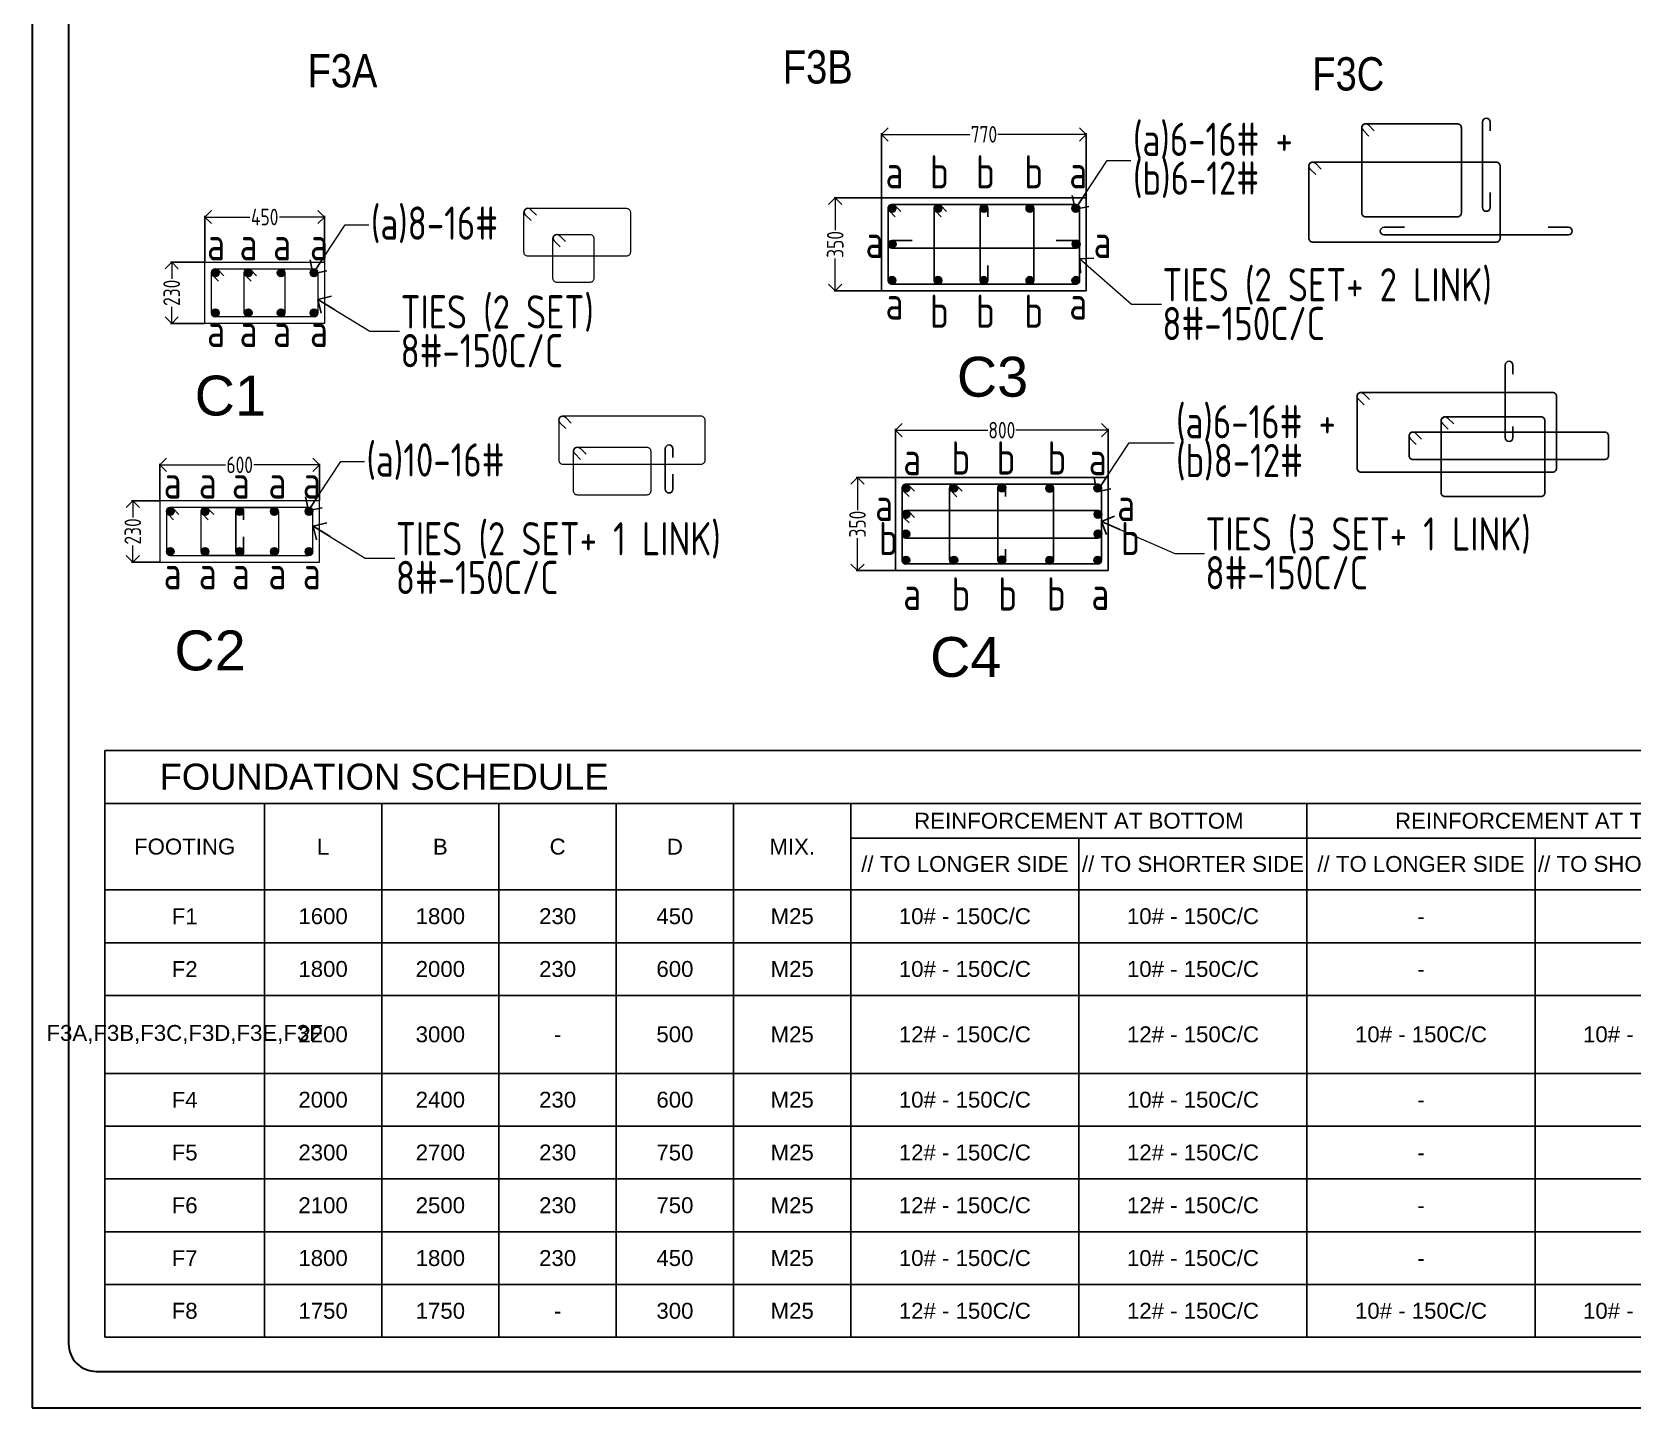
# Model space of a CAD drawing. Header units: inches. Extents: x -605 to 2991212, y -2872845 to 0.
# Drawn here: x 2394707 to 2418787, y -2658104 to -2637408 of the extents above; entities that cross this region are included whole.
import ezdxf

# ---------------------------------------------------------------- set-up
doc = ezdxf.new("R2010")
doc.units = ezdxf.units.IN
doc.header["$LTSCALE"] = 600
doc.header["$MEASUREMENT"] = 0
for name, color, linetype, lineweight in [('PV_TEXT_ROMANS', 7, 'Continuous', 0), ('rDIMension', 1, 'Continuous', 18), ('rRCC 2', 40, 'Continuous', 15), ('rREINF 1', 1, 'Continuous', 25), ('rREINF 2', 4, 'Continuous', 25), ('rSHEET', 2, 'Continuous', 30)]:
    doc.layers.add(name, color=color, linetype=linetype, lineweight=lineweight)
doc.layers.add('see level', color=2, linetype='Continuous')
doc.styles.add('DIM', font='geniso.shx', dxfattribs={"width": 0.85})
doc.styles.add('J.P', font='ARIALN.TTF')
doc.styles.get("Standard").update_dxf_attribs({"font": 'arial.ttf'})
doc.dimstyles.new('ST-150', dxfattribs={"dimscale": 75, "dimtxt": 3, "dimasz": 2, "dimexe": 0.18, "dimexo": 0.0625, "dimgap": 0.2, "dimtad": 0, "dimdec": 0, "dimlfac": 2, "dimzin": 0, "dimdsep": 46, "dimtxsty": 'DIM', "dimblk": 'OPEN90', "dimcen": 0.09, "dimclrd": 256, "dimclrt": 7, "dimadec": 0, "dimazin": 0, "dimtfac": 1, "dimtdec": 0, "dimtofl": 0, "dimtmove": 0, "dimatfit": 3, "dimldrblk": 'OPEN90', "dimfxl": 1, "dimtolj": 1, "dimtzin": 0, "dimlwd": -1, "dimarcsym": 0})
doc.dimstyles.new('ST-25', dxfattribs={"dimscale": 100, "dimtxt": 2.5, "dimasz": 2, "dimexe": 0.18, "dimexo": 0.0625, "dimgap": 0.2, "dimtad": 0, "dimdec": 0, "dimlfac": 0.25, "dimzin": 0, "dimdsep": 46, "dimtxsty": 'DIM', "dimblk": 'OPEN90', "dimcen": 0.09, "dimclrd": 256, "dimclrt": 7, "dimadec": 0, "dimazin": 0, "dimtfac": 1, "dimtdec": 0, "dimtofl": 0, "dimtmove": 0, "dimatfit": 3, "dimldrblk": 'OPEN90', "dimfxl": 1, "dimtolj": 1, "dimtzin": 0, "dimlwd": -1, "dimarcsym": 0})

# ---------------------------------------------------------------- blocks, each defined once
blk = doc.blocks.new('*T1600')
at = {"layer": 'see level', "color": 0, "linetype": 'ByBlock', "lineweight": -2}
for p, q in [((0, 0), (24942, 0)), ((0, 0), (0, -2099)), ((24942, 0), (24942, -8828)), ((0, -798), (24942, -798)), ((2401, -798), (2401, -2099)), ((4165, -798), (4165, -2099)), ((5929, -798), (5929, -2099)), ((7693, -798), (7693, -2099)), ((9457, -798), (9457, -2099)), ((11221, -798), (11221, -8828)), ((18082, -798), (18082, -8828)), ((11221, -1323), (24942, -1323)), ((14651, -1323), (14651, -8828)), ((21512, -1323), (21512, -8828)), ((0, -2099), (24942, -2099)), ((0, -2099), (0, -8828)), ((2401, -2099), (2401, -8828)), ((4165, -2099), (4165, -8828)), ((5929, -2099), (5929, -8828)), ((7693, -2099), (7693, -8828)), ((9457, -2099), (9457, -8828)), ((0, -2893), (24942, -2893)), ((0, -3686), (24942, -3686)), ((0, -4859), (24942, -4859)), ((0, -5653), (24942, -5653)), ((0, -6447), (24942, -6447)), ((0, -7241), (24942, -7241)), ((0, -8034), (24942, -8034)), ((0, -8828), (24942, -8828))]:
    blk.add_line(p, q, dxfattribs=at)
at = {"layer": 'see level', "color": 0, "linetype": 'ByBlock'}
for s, insert, char_height, width, attachment_point in [('     FOUNDATION SCHEDULE', (63, -399), 392.01, 24815.27, 4), ('REINFORCEMENT AT BOTTOM ', (14651, -1060), 239.08, 6733.73, 5), ('REINFORCEMENT AT TOP ', (21512, -1060), 239.08, 6733.73, 5), ('FOOTING', (1201, -1449), 239.1, 2274.94, 5), ('L', (3283, -1449), 239, 1637.66, 5), ('B', (5047, -1449), 239, 1637.66, 5), ('C', (6811, -1449), 239, 1637.66, 5), ('D', (8575, -1449), 239, 1637.66, 5), ('MIX.', (10339, -1449), 239.1, 1637.66, 5), ('// TO LONGER SIDE', (12936, -1711), 239.08, 3303.68, 5), ('// TO SHORTER SIDE', (16367, -1711), 239.08, 3303.68, 5), ('// TO LONGER SIDE', (19797, -1711), 239.08, 3303.68, 5), ('// TO SHORTER SIDE', (23227, -1711), 239.08, 3303.68, 5), ('F1', (1201, -2496), 239.1, 2274.94, 5), ('1600', (3283, -2496), 239.1, 1637.66, 5), ('1800', (5047, -2496), 239.1, 1637.66, 5), ('230', (6811, -2496), 239.1, 1637.66, 5), ('450', (8575, -2496), 239.1, 1637.66, 5), ('M25', (10339, -2496), 239.1, 1637.66, 5), ('10# - 150C/C', (12936, -2496), 239.08, 3303.68, 5), ('10# - 150C/C', (16367, -2496), 239.08, 3303.68, 5), ('-', (19797, -2496), 239, 3303.68, 5), ('-', (23227, -2496), 239, 3303.68, 5), ('F2', (1201, -3290), 239.1, 2274.94, 5), ('1800', (3283, -3290), 239.1, 1637.66, 5), ('2000', (5047, -3290), 239.1, 1637.66, 5), ('230', (6811, -3290), 239.1, 1637.66, 5), ('600', (8575, -3290), 239.1, 1637.66, 5), ('M25', (10339, -3290), 239.1, 1637.66, 5), ('10# - 150C/C', (12936, -3290), 239.08, 3303.68, 5), ('10# - 150C/C', (16367, -3290), 239.08, 3303.68, 5), ('-', (19797, -3290), 239, 3303.68, 5), ('-', (23227, -3290), 239, 3303.68, 5), ('F3A,F3B,F3C,F3D,F3E,F3F', (1201, -4273), 239.08, 2274.94, 5), ('2200', (3283, -4273), 239.1, 1637.66, 5), ('3000', (5047, -4273), 239.1, 1637.66, 5), ('-', (6811, -4273), 239, 1637.66, 5), ('500', (8575, -4273), 239.1, 1637.66, 5), ('M25', (10339, -4273), 239.1, 1637.66, 5), ('12# - 150C/C', (12936, -4273), 239.08, 3303.68, 5), ('12# - 150C/C', (16367, -4273), 239.08, 3303.68, 5), ('10# - 150C/C', (19797, -4273), 239.08, 3303.68, 5), ('10# - 150C/C', (23227, -4273), 239.08, 3303.68, 5), ('F4', (1201, -5256), 239.1, 2274.94, 5), ('2000', (3283, -5256), 239.1, 1637.66, 5), ('2400', (5047, -5256), 239.1, 1637.66, 5), ('230', (6811, -5256), 239.1, 1637.66, 5), ('600', (8575, -5256), 239.1, 1637.66, 5), ('M25', (10339, -5256), 239.1, 1637.66, 5), ('10# - 150C/C', (12936, -5256), 239.08, 3303.68, 5), ('10# - 150C/C', (16367, -5256), 239.08, 3303.68, 5), ('-', (19797, -5256), 239, 3303.68, 5), ('-', (23227, -5256), 239, 3303.68, 5), ('F5', (1201, -6050), 239.1, 2274.94, 5), ('2300', (3283, -6050), 239.1, 1637.66, 5), ('2700', (5047, -6050), 239.1, 1637.66, 5), ('230', (6811, -6050), 239.1, 1637.66, 5), ('750', (8575, -6050), 239.1, 1637.66, 5), ('M25', (10339, -6050), 239.1, 1637.66, 5), ('12# - 150C/C', (12936, -6050), 239.08, 3303.68, 5), ('12# - 150C/C', (16367, -6050), 239.08, 3303.68, 5), ('-', (19797, -6050), 239, 3303.68, 5), ('-', (23227, -6050), 239, 3303.68, 5), ('F6', (1201, -6844), 239.1, 2274.94, 5), ('2100', (3283, -6844), 239.1, 1637.66, 5), ('2500', (5047, -6844), 239.1, 1637.66, 5), ('230', (6811, -6844), 239.1, 1637.66, 5), ('750', (8575, -6844), 239.1, 1637.66, 5), ('M25', (10339, -6844), 239.1, 1637.66, 5), ('12# - 150C/C', (12936, -6844), 239.08, 3303.68, 5), ('12# - 150C/C', (16367, -6844), 239.08, 3303.68, 5), ('-', (19797, -6844), 239, 3303.68, 5), ('-', (23227, -6844), 239, 3303.68, 5), ('F7', (1201, -7638), 239.1, 2274.94, 5), ('1800', (3283, -7638), 239.1, 1637.66, 5), ('1800', (5047, -7638), 239.1, 1637.66, 5), ('230', (6811, -7638), 239.1, 1637.66, 5), ('450', (8575, -7638), 239.1, 1637.66, 5), ('M25', (10339, -7638), 239.1, 1637.66, 5), ('10# - 150C/C', (12936, -7638), 239.08, 3303.68, 5), ('10# - 150C/C', (16367, -7638), 239.08, 3303.68, 5), ('-', (19797, -7638), 239, 3303.68, 5), ('-', (23227, -7638), 239, 3303.68, 5), ('F8', (1201, -8431), 239.1, 2274.94, 5), ('1750', (3283, -8431), 239.1, 1637.66, 5), ('1750', (5047, -8431), 239.1, 1637.66, 5), ('300', (8575, -8431), 239.1, 1637.66, 5), ('M25', (10339, -8431), 239.1, 1637.66, 5), ('12# - 150C/C', (12936, -8431), 239.08, 3303.68, 5), ('12# - 150C/C', (16367, -8431), 239.08, 3303.68, 5), ('10# - 150C/C', (19797, -8431), 239.08, 3303.68, 5), ('10# - 150C/C', (23227, -8431), 239.08, 3303.68, 5), ('-', (6811, -8431), 239, 1637.66, 5)]:
    blk.add_mtext(s, dxfattribs=dict(at, insert=insert, char_height=char_height, width=width, attachment_point=attachment_point))
blk = doc.blocks.new('_Open90')
at = {"color": 0, "linetype": 'ByBlock', "lineweight": -2}
for p, q in [((0, 0), (-1, 0)), ((-0.5, 0.5), (0, 0)), ((0, 0), (-0.5, -0.5))]:
    blk.add_line(p, q, dxfattribs=at)
blk = doc.blocks.new('*D1494')
at = {"layer": 'Defpoints', "color": 0, "linetype": 'ByBlock'}
for p in [(2397307, -2640871), (2396808, -2641791), (2397307, -2641791)]:
    blk.add_point(p, dxfattribs=at)
at = {"layer": 'rDIMension', "color": 0, "lineweight": -2}
for p, q in [((2397300, -2640871), (2396790, -2640871)), ((2397300, -2641791), (2396790, -2641791))]:
    blk.add_line(p, q, dxfattribs=at)
at = {"layer": 'rDIMension'}
for p, q in [((2396808, -2641071), (2396808, -2641120)), ((2396808, -2641591), (2396808, -2641543))]:
    blk.add_line(p, q, dxfattribs=at)
at = {"layer": 'rDIMension', "linetype": 'ByBlock', "xscale": 200, "yscale": 200, "zscale": 200}
for p, rotation in [((2396808, -2640871), 90), ((2396808, -2641791), 270)]:
    blk.add_blockref('_Open90', p, dxfattribs=dict(at, rotation=rotation))
at = {"layer": 'rDIMension', "color": 7, "linetype": 'ByBlock', "insert": (2396808, -2641331), "char_height": 250, "attachment_point": 5, "rotation": 90, "style": 'DIM'}
blk.add_mtext('\\A1;230', dxfattribs=at)
blk = doc.blocks.new('*D1495')
at = {"layer": 'Defpoints', "color": 0, "linetype": 'ByBlock'}
for p in [(2399107, -2640191), (2397307, -2640871), (2399107, -2640871)]:
    blk.add_point(p, dxfattribs=at)
at = {"layer": 'rDIMension', "color": 0, "lineweight": -2}
for p, q in [((2397307, -2640865), (2397307, -2640173)), ((2399107, -2640865), (2399107, -2640173))]:
    blk.add_line(p, q, dxfattribs=at)
at = {"layer": 'rDIMension'}
for p, q in [((2397507, -2640191), (2397985, -2640191)), ((2398907, -2640191), (2398429, -2640191))]:
    blk.add_line(p, q, dxfattribs=at)
at = {"layer": 'rDIMension', "linetype": 'ByBlock', "xscale": 200, "yscale": 200, "zscale": 200, "rotation": 180}
blk.add_blockref('_Open90', (2397307, -2640191), dxfattribs=at)
at = {"layer": 'rDIMension', "linetype": 'ByBlock', "xscale": 200, "yscale": 200, "zscale": 200}
blk.add_blockref('_Open90', (2399107, -2640191), dxfattribs=at)
at = {"layer": 'rDIMension', "color": 7, "linetype": 'ByBlock', "insert": (2398207, -2640191), "char_height": 250, "attachment_point": 5, "style": 'DIM'}
blk.add_mtext('\\A1;450', dxfattribs=at)
blk = doc.blocks.new('*D1496')
at = {"layer": 'Defpoints', "color": 0, "linetype": 'ByBlock'}
for p in [(2399031, -2643919), (2396631, -2644460), (2399031, -2644460)]:
    blk.add_point(p, dxfattribs=at)
at = {"layer": 'rDIMension', "color": 0, "lineweight": -2}
for p, q in [((2396631, -2644454), (2396631, -2643901)), ((2399031, -2644454), (2399031, -2643901))]:
    blk.add_line(p, q, dxfattribs=at)
at = {"layer": 'rDIMension'}
for p, q in [((2396831, -2643919), (2397620, -2643919)), ((2398831, -2643919), (2398042, -2643919))]:
    blk.add_line(p, q, dxfattribs=at)
at = {"layer": 'rDIMension', "linetype": 'ByBlock', "xscale": 200, "yscale": 200, "zscale": 200, "rotation": 180}
blk.add_blockref('_Open90', (2396631, -2643919), dxfattribs=at)
at = {"layer": 'rDIMension', "linetype": 'ByBlock', "xscale": 200, "yscale": 200, "zscale": 200}
blk.add_blockref('_Open90', (2399031, -2643919), dxfattribs=at)
at = {"layer": 'rDIMension', "color": 7, "linetype": 'ByBlock', "insert": (2397831, -2643919), "char_height": 250, "attachment_point": 5, "style": 'DIM'}
blk.add_mtext('\\A1;600', dxfattribs=at)
blk = doc.blocks.new('*D1497')
at = {"layer": 'Defpoints', "color": 0, "linetype": 'ByBlock'}
for p in [(2396223, -2644460), (2396631, -2644460), (2396631, -2645380)]:
    blk.add_point(p, dxfattribs=at)
at = {"layer": 'rDIMension', "color": 0, "lineweight": -2}
for p, q in [((2396625, -2644460), (2396205, -2644460)), ((2396625, -2645380), (2396205, -2645380))]:
    blk.add_line(p, q, dxfattribs=at)
at = {"layer": 'rDIMension'}
for p, q in [((2396223, -2644660), (2396223, -2644709)), ((2396223, -2645180), (2396223, -2645132))]:
    blk.add_line(p, q, dxfattribs=at)
at = {"layer": 'rDIMension', "linetype": 'ByBlock', "xscale": 200, "yscale": 200, "zscale": 200}
for p, rotation in [((2396223, -2644460), 90), ((2396223, -2645380), 270)]:
    blk.add_blockref('_Open90', p, dxfattribs=dict(at, rotation=rotation))
at = {"layer": 'rDIMension', "color": 7, "linetype": 'ByBlock', "insert": (2396223, -2644920), "char_height": 250, "attachment_point": 5, "rotation": 90, "style": 'DIM'}
blk.add_mtext('\\A1;230', dxfattribs=at)
blk = doc.blocks.new('*D1498')
at = {"layer": 'Defpoints', "color": 0, "linetype": 'ByBlock'}
for p in [(2407485, -2638948), (2407485, -2639903), (2410565, -2639903)]:
    blk.add_point(p, dxfattribs=at)
at = {"layer": 'rDIMension', "color": 0, "lineweight": -2}
for p, q in [((2407485, -2639896), (2407485, -2638930)), ((2410565, -2639896), (2410565, -2638930))]:
    blk.add_line(p, q, dxfattribs=at)
at = {"layer": 'rDIMension'}
for p, q in [((2407685, -2638948), (2408813, -2638948)), ((2410365, -2638948), (2409236, -2638948))]:
    blk.add_line(p, q, dxfattribs=at)
at = {"layer": 'rDIMension', "linetype": 'ByBlock', "xscale": 200, "yscale": 200, "zscale": 200, "rotation": 180}
blk.add_blockref('_Open90', (2407485, -2638948), dxfattribs=at)
at = {"layer": 'rDIMension', "linetype": 'ByBlock', "xscale": 200, "yscale": 200, "zscale": 200}
blk.add_blockref('_Open90', (2410565, -2638948), dxfattribs=at)
at = {"layer": 'rDIMension', "color": 7, "linetype": 'ByBlock', "insert": (2409025, -2638948), "char_height": 250, "attachment_point": 5, "style": 'DIM'}
blk.add_mtext('\\A1;770', dxfattribs=at)
blk = doc.blocks.new('*D1499')
at = {"layer": 'Defpoints', "color": 0, "linetype": 'ByBlock'}
for p in [(2407485, -2639903), (2406788, -2641303), (2407485, -2641303)]:
    blk.add_point(p, dxfattribs=at)
at = {"layer": 'rDIMension', "color": 0, "lineweight": -2}
for p, q in [((2407478, -2639903), (2406770, -2639903)), ((2407478, -2641303), (2406770, -2641303))]:
    blk.add_line(p, q, dxfattribs=at)
at = {"layer": 'rDIMension'}
for p, q in [((2406788, -2640103), (2406788, -2640391)), ((2406788, -2641103), (2406788, -2640814))]:
    blk.add_line(p, q, dxfattribs=at)
at = {"layer": 'rDIMension', "linetype": 'ByBlock', "xscale": 200, "yscale": 200, "zscale": 200}
for p, rotation in [((2406788, -2639903), 90), ((2406788, -2641303), 270)]:
    blk.add_blockref('_Open90', p, dxfattribs=dict(at, rotation=rotation))
at = {"layer": 'rDIMension', "color": 7, "linetype": 'ByBlock', "insert": (2406788, -2640603), "char_height": 250, "attachment_point": 5, "rotation": 90, "style": 'DIM'}
blk.add_mtext('\\A1;350', dxfattribs=at)
blk = doc.blocks.new('*D1500')
at = {"layer": 'Defpoints', "color": 0, "linetype": 'ByBlock'}
for p in [(2410895, -2643397), (2407695, -2644110), (2410895, -2644110)]:
    blk.add_point(p, dxfattribs=at)
at = {"layer": 'rDIMension', "color": 0, "lineweight": -2}
for p, q in [((2407695, -2644104), (2407695, -2643379)), ((2410895, -2644104), (2410895, -2643379))]:
    blk.add_line(p, q, dxfattribs=at)
at = {"layer": 'rDIMension'}
for p, q in [((2407895, -2643397), (2409084, -2643397)), ((2410695, -2643397), (2409506, -2643397))]:
    blk.add_line(p, q, dxfattribs=at)
at = {"layer": 'rDIMension', "linetype": 'ByBlock', "xscale": 200, "yscale": 200, "zscale": 200, "rotation": 180}
blk.add_blockref('_Open90', (2407695, -2643397), dxfattribs=at)
at = {"layer": 'rDIMension', "linetype": 'ByBlock', "xscale": 200, "yscale": 200, "zscale": 200}
blk.add_blockref('_Open90', (2410895, -2643397), dxfattribs=at)
at = {"layer": 'rDIMension', "color": 7, "linetype": 'ByBlock', "insert": (2409295, -2643397), "char_height": 250, "attachment_point": 5, "style": 'DIM'}
blk.add_mtext('\\A1;800', dxfattribs=at)
blk = doc.blocks.new('*D1501')
at = {"layer": 'Defpoints', "color": 0, "linetype": 'ByBlock'}
for p in [(2407695, -2644110), (2407123, -2645510), (2407695, -2645510)]:
    blk.add_point(p, dxfattribs=at)
at = {"layer": 'rDIMension', "color": 0, "lineweight": -2}
for p, q in [((2407689, -2644110), (2407105, -2644110)), ((2407689, -2645510), (2407105, -2645510))]:
    blk.add_line(p, q, dxfattribs=at)
at = {"layer": 'rDIMension'}
for p, q in [((2407123, -2644310), (2407123, -2644599)), ((2407123, -2645310), (2407123, -2645021))]:
    blk.add_line(p, q, dxfattribs=at)
at = {"layer": 'rDIMension', "linetype": 'ByBlock', "xscale": 200, "yscale": 200, "zscale": 200}
for p, rotation in [((2407123, -2644110), 90), ((2407123, -2645510), 270)]:
    blk.add_blockref('_Open90', p, dxfattribs=dict(at, rotation=rotation))
at = {"layer": 'rDIMension', "color": 7, "linetype": 'ByBlock', "insert": (2407123, -2644810), "char_height": 250, "attachment_point": 5, "rotation": 90, "style": 'DIM'}
blk.add_mtext('\\A1;350', dxfattribs=at)

msp = doc.modelspace()

# ---------------------------------------------------------------- hatches: boundary and pattern name
at = {"layer": 'rREINF 2'}
h = msp.add_hatch(color=256, dxfattribs=at)
h.dxf.hatch_style = 1
h.paths.add_polyline_path([(2407700, -2640060.4, 1), (2407584.7, -2640060.4, 1)])
h = msp.add_hatch(color=256, dxfattribs=at)
h.dxf.hatch_style = 1
h.paths.add_polyline_path([(2408391.3, -2640060.4, 1), (2408275.9, -2640060.4, 1)])
h = msp.add_hatch(color=256, dxfattribs=at)
h.dxf.hatch_style = 1
h.paths.add_polyline_path([(2409082.5, -2640060.4, 1), (2408967.2, -2640060.4, 1)])
h = msp.add_hatch(color=256, dxfattribs=at)
h.dxf.hatch_style = 1
h.paths.add_polyline_path([(2409773.6, -2640060.4, 1), (2409658.3, -2640060.4, 1)])
h = msp.add_hatch(color=256, dxfattribs=at)
h.dxf.hatch_style = 1
h.paths.add_polyline_path([(2410464.7, -2640060.4, 1), (2410349.4, -2640060.4, 1)])
h = msp.add_hatch(color=256, dxfattribs=at)
h.dxf.hatch_style = 1
h.paths.add_polyline_path([(2407703.5, -2640600.3, -1), (2407588.2, -2640600.3, -1)])
h = msp.add_hatch(color=256, dxfattribs=at)
h.dxf.hatch_style = 1
h.paths.add_polyline_path([(2410468.2, -2640598, 1), (2410352.9, -2640598, 1)])
h = msp.add_hatch(color=256, dxfattribs=at)
h.dxf.hatch_style = 1
h.paths.add_polyline_path([(2397522, -2641029.1, 1), (2397406.6, -2641029.1, 1)])
h = msp.add_hatch(color=256, dxfattribs=at)
h.dxf.hatch_style = 1
h.paths.add_polyline_path([(2397901.5, -2641029.1, -1), (2398016.9, -2641029.1, -1)])
h = msp.add_hatch(color=256, dxfattribs=at)
h.dxf.hatch_style = 1
h.paths.add_polyline_path([(2398396.4, -2641029.1, -1), (2398511.8, -2641029.1, -1)])
h = msp.add_hatch(color=256, dxfattribs=at)
h.dxf.hatch_style = 1
h.paths.add_polyline_path([(2398891.3, -2641029.1, -1), (2399006.6, -2641029.1, -1)])
h = msp.add_hatch(color=256, dxfattribs=at)
h.dxf.hatch_style = 1
h.paths.add_polyline_path([(2407700, -2641145, -1), (2407584.7, -2641145, -1)])
h = msp.add_hatch(color=256, dxfattribs=at)
h.dxf.hatch_style = 1
h.paths.add_polyline_path([(2408391.3, -2641145, -1), (2408275.9, -2641145, -1)])
h = msp.add_hatch(color=256, dxfattribs=at)
h.dxf.hatch_style = 1
h.paths.add_polyline_path([(2409082.5, -2641145, -1), (2408967.2, -2641145, -1)])
h = msp.add_hatch(color=256, dxfattribs=at)
h.dxf.hatch_style = 1
h.paths.add_polyline_path([(2409773.6, -2641145, -1), (2409658.3, -2641145, -1)])
h = msp.add_hatch(color=256, dxfattribs=at)
h.dxf.hatch_style = 1
h.paths.add_polyline_path([(2410464.7, -2641145, -1), (2410349.4, -2641145, -1)])
h = msp.add_hatch(color=256, dxfattribs=at)
h.dxf.hatch_style = 1
h.paths.add_polyline_path([(2397522, -2641633.8, -1), (2397406.6, -2641633.8, -1)])
h = msp.add_hatch(color=256, dxfattribs=at)
h.dxf.hatch_style = 1
h.paths.add_polyline_path([(2397901.5, -2641633.8, 1), (2398016.9, -2641633.8, 1)])
h = msp.add_hatch(color=256, dxfattribs=at)
h.dxf.hatch_style = 1
h.paths.add_polyline_path([(2398396.4, -2641633.8, 1), (2398511.8, -2641633.8, 1)])
h = msp.add_hatch(color=256, dxfattribs=at)
h.dxf.hatch_style = 1
h.paths.add_polyline_path([(2398891.3, -2641633.8, 1), (2399006.6, -2641633.8, 1)])
h = msp.add_hatch(color=256, dxfattribs=at)
h.dxf.hatch_style = 1
h.paths.add_polyline_path([(2407908.7, -2644268.7, 1), (2407793.4, -2644268.7, 1)])
h = msp.add_hatch(color=256, dxfattribs=at)
h.dxf.hatch_style = 1
h.paths.add_polyline_path([(2408630.3, -2644268.7, 1), (2408514.9, -2644268.7, 1)])
h = msp.add_hatch(color=256, dxfattribs=at)
h.dxf.hatch_style = 1
h.paths.add_polyline_path([(2409354.6, -2644263.8, 1), (2409239.3, -2644263.8, 1)])
h = msp.add_hatch(color=256, dxfattribs=at)
h.dxf.hatch_style = 1
h.paths.add_polyline_path([(2410070.8, -2644271.1, 1), (2409955.5, -2644271.1, 1)])
h = msp.add_hatch(color=256, dxfattribs=at)
h.dxf.hatch_style = 1
h.paths.add_polyline_path([(2410795, -2644268.7, 1), (2410679.6, -2644268.7, 1)])
h = msp.add_hatch(color=256, dxfattribs=at)
h.dxf.hatch_style = 1
h.paths.add_polyline_path([(2396844.7, -2644617.9, 1), (2396729.3, -2644617.9, 1)])
h = msp.add_hatch(color=256, dxfattribs=at)
h.dxf.hatch_style = 1
h.paths.add_polyline_path([(2397367, -2644617.9, 1), (2397251.7, -2644617.9, 1)])
h = msp.add_hatch(color=256, dxfattribs=at)
h.dxf.hatch_style = 1
h.paths.add_polyline_path([(2397888.8, -2644617.9, 1), (2397773.5, -2644617.9, 1)])
h = msp.add_hatch(color=256, dxfattribs=at)
h.dxf.hatch_style = 1
h.paths.add_polyline_path([(2398410.2, -2644617.9, 1), (2398294.8, -2644617.9, 1)])
h = msp.add_hatch(color=256, dxfattribs=at)
h.dxf.hatch_style = 1
h.paths.add_polyline_path([(2398931, -2644617.9, 1), (2398815.6, -2644617.9, 1)])
h = msp.add_hatch(color=256, dxfattribs=at)
h.dxf.hatch_style = 1
h.paths.add_polyline_path([(2407908.7, -2644663.4, 1), (2407793.4, -2644663.4, 1)])
h = msp.add_hatch(color=256, dxfattribs=at)
h.dxf.hatch_style = 1
h.paths.add_polyline_path([(2410681.2, -2644663.4, -1), (2410796.6, -2644663.4, -1)])
h = msp.add_hatch(color=256, dxfattribs=at)
h.dxf.hatch_style = 1
h.paths.add_polyline_path([(2407908.7, -2644958.1, 1), (2407793.4, -2644958.1, 1)])
h = msp.add_hatch(color=256, dxfattribs=at)
h.dxf.hatch_style = 1
h.paths.add_polyline_path([(2410681.2, -2644958.1, -1), (2410796.6, -2644958.1, -1)])
h = msp.add_hatch(color=256, dxfattribs=at)
h.dxf.hatch_style = 1
h.paths.add_polyline_path([(2396844.7, -2645222.6, -1), (2396729.3, -2645222.6, -1)])
h = msp.add_hatch(color=256, dxfattribs=at)
h.dxf.hatch_style = 1
h.paths.add_polyline_path([(2397367, -2645222.6, -1), (2397251.7, -2645222.6, -1)])
h = msp.add_hatch(color=256, dxfattribs=at)
h.dxf.hatch_style = 1
h.paths.add_polyline_path([(2397888.8, -2645222.6, -1), (2397773.5, -2645222.6, -1)])
h = msp.add_hatch(color=256, dxfattribs=at)
h.dxf.hatch_style = 1
h.paths.add_polyline_path([(2398410.2, -2645222.6, -1), (2398294.8, -2645222.6, -1)])
h = msp.add_hatch(color=256, dxfattribs=at)
h.dxf.hatch_style = 1
h.paths.add_polyline_path([(2398931, -2645222.6, -1), (2398815.6, -2645222.6, -1)])
h = msp.add_hatch(color=256, dxfattribs=at)
h.dxf.hatch_style = 1
h.paths.add_polyline_path([(2407908.7, -2645352.8, 1), (2407793.4, -2645352.8, 1)])
h = msp.add_hatch(color=256, dxfattribs=at)
h.dxf.hatch_style = 1
h.paths.add_polyline_path([(2408630.3, -2645352.8, 1), (2408514.9, -2645352.8, 1)])
h = msp.add_hatch(color=256, dxfattribs=at)
h.dxf.hatch_style = 1
h.paths.add_polyline_path([(2409354.6, -2645347.9, 1), (2409239.3, -2645347.9, 1)])
h = msp.add_hatch(color=256, dxfattribs=at)
h.dxf.hatch_style = 1
h.paths.add_polyline_path([(2410070.8, -2645355.2, 1), (2409955.5, -2645355.2, 1)])
h = msp.add_hatch(color=256, dxfattribs=at)
h.dxf.hatch_style = 1
h.paths.add_polyline_path([(2410795, -2645352.8, 1), (2410679.6, -2645352.8, 1)])

# ---------------------------------------------------------------- linework, layer by layer
at = {"color": 6, "linetype": 'ByBlock'}
for points in [[(2410564.7, -2641302.7), (2410564.7, -2639902.7), (2407484.7, -2639902.7), (2407484.7, -2641302.7)], [(2410895, -2645509.9), (2410895, -2644109.9), (2407695, -2644109.9), (2407695, -2645509.9)]]:
    msp.add_lwpolyline(points, close=True, dxfattribs=at)
at = {"layer": 'rRCC 2', "color": 1}
for points in [[(2402107.1, -2640719.9), (2402107.1, -2640119.9, -0.4142136), (2402167.1, -2640059.9), (2403647.1, -2640059.9, -0.4142136), (2403707.1, -2640119.9), (2403707.1, -2640719.9, -0.4142136), (2403647.1, -2640779.9), (2402167.1, -2640779.9, -0.4142136)], [(2402543.1, -2641114.2), (2402543.1, -2640514.2, -0.4142136), (2402603.1, -2640454.2), (2403098, -2640454.2, -0.4142136), (2403158, -2640514.2), (2403158, -2641114.2, -0.4142136), (2403098, -2641174.2), (2402603.1, -2641174.2, -0.4142136)], [(2397406.6, -2641631.4), (2397406.6, -2641031.4, -0.4142136), (2397466.6, -2640971.4), (2398946.6, -2640971.4, -0.4142136), (2399006.6, -2641031.4), (2399006.6, -2641631.4, -0.4142136), (2398946.6, -2641691.4), (2397466.6, -2641691.4, -0.4142136)], [(2397896.9, -2641631.4), (2397896.9, -2641031.4, -0.4142136), (2397956.9, -2640971.4), (2398451.8, -2640971.4, -0.4142136), (2398511.8, -2641031.4), (2398511.8, -2641631.4, -0.4142136), (2398451.8, -2641691.4), (2397956.9, -2641691.4, -0.4142136)], [(2404831, -2643847.6), (2404831, -2643247.6, 0.4142136), (2404771, -2643187.6), (2402691, -2643187.6, 0.4142136), (2402631, -2643247.6), (2402631, -2643847.6, 0.4142136), (2402691, -2643907.6), (2404771, -2643907.6, 0.4142136)], [(2402851.8, -2644312.2), (2402851.8, -2643712.2, -0.4142136), (2402911.8, -2643652.2), (2403952.8, -2643652.2, -0.4142136), (2404012.8, -2643712.2), (2404012.8, -2644312.2, -0.4142136), (2403952.8, -2644372.2), (2402911.8, -2644372.2, -0.4142136)], [(2398931, -2645220.3), (2398931, -2644620.3, 0.4142136), (2398871, -2644560.3), (2396791, -2644560.3, 0.4142136), (2396731, -2644620.3), (2396731, -2645220.3, 0.4142136), (2396791, -2645280.3), (2398871, -2645280.3, 0.4142136)], [(2397251.2, -2645220.5), (2397251.2, -2644620.5, -0.4142136), (2397311.2, -2644560.5), (2398352.2, -2644560.5, -0.4142136), (2398412.2, -2644620.5), (2398412.2, -2645220.5, -0.4142136), (2398352.2, -2645280.5), (2397311.2, -2645280.5, -0.4142136)]]:
    msp.add_lwpolyline(points, format="xyb", close=True, dxfattribs=at)
at = {"layer": 'rRCC 2', "color": 6}
for points in [[(2397306.6, -2641791.4), (2397306.6, -2640871.4), (2399106.6, -2640871.4), (2399106.6, -2641791.4)], [(2399031, -2645380.3), (2399031, -2644460.3), (2396631, -2644460.3), (2396631, -2645380.3)]]:
    msp.add_lwpolyline(points, close=True, dxfattribs=at)
at = {"layer": 'rREINF 1'}
for points in [[(2416205.8, -2640128.5), (2416205.8, -2638848.5, 0.4142136), (2416145.8, -2638788.5), (2414766.8, -2638788.5, 0.4142136), (2414706.8, -2638848.5), (2414706.8, -2640128.5, 0.4142136), (2414766.8, -2640188.5), (2416145.8, -2640188.5, 0.4142136)], [(2416790.9, -2640507.3), (2416790.9, -2639427.3, 0.4142136), (2416730.9, -2639367.3), (2413970.9, -2639367.3, 0.4142136), (2413910.9, -2639427.3), (2413910.9, -2640507.3, 0.4142136), (2413970.9, -2640567.3), (2416730.9, -2640567.3, 0.4142136)], [(2410464.7, -2641142.7), (2410464.7, -2640062.7, 0.4142136), (2410404.7, -2640002.7), (2407644.7, -2640002.7, 0.4142136), (2407584.7, -2640062.7), (2407584.7, -2641142.7, 0.4142136), (2407644.7, -2641202.7), (2410404.7, -2641202.7, 0.4142136)], [(2409773.6, -2641142.7), (2409773.6, -2640062.7, 0.4142136), (2409713.6, -2640002.7), (2408334.6, -2640002.7, 0.4142136), (2408274.6, -2640062.7), (2408274.6, -2641142.7, 0.4142136), (2408334.6, -2641202.7), (2409713.6, -2641202.7, 0.4142136)], [(2417636.9, -2643968.8), (2417636.9, -2642888.8, 0.4142136), (2417576.9, -2642828.8), (2414696.9, -2642828.8, 0.4142136), (2414636.9, -2642888.8), (2414636.9, -2643968.8, 0.4142136), (2414696.9, -2644028.8), (2417576.9, -2644028.8, 0.4142136)], [(2417463.3, -2644336), (2417463.3, -2643256, 0.4142136), (2417403.3, -2643196), (2415960.3, -2643196, 0.4142136), (2415900.3, -2643256), (2415900.3, -2644336, 0.4142136), (2415960.3, -2644396), (2417403.3, -2644396, 0.4142136)], [(2418419.8, -2643778.8), (2418419.8, -2643484.8, 0.4142136), (2418359.8, -2643424.8), (2415479.8, -2643424.8, 0.4142136), (2415419.8, -2643484.8), (2415419.8, -2643778.8, 0.4142136), (2415479.8, -2643838.8), (2418359.8, -2643838.8, 0.4142136)], [(2410795, -2645349.9), (2410795, -2644269.9, 0.4142136), (2410735, -2644209.9), (2407855, -2644209.9, 0.4142136), (2407795, -2644269.9), (2407795, -2645349.9, 0.4142136), (2407855, -2645409.9), (2410735, -2645409.9, 0.4142136)], [(2410072.1, -2645349.9), (2410072.1, -2644269.9, 0.4142136), (2410012.1, -2644209.9), (2408569.2, -2644209.9, 0.4142136), (2408509.2, -2644269.9), (2408509.2, -2645349.9, 0.4142136), (2408569.2, -2645409.9), (2410012.1, -2645409.9, 0.4142136)], [(2410795, -2644959.7), (2410795, -2644665.6, 0.4142136), (2410735, -2644605.6), (2407855, -2644605.6, 0.4142136), (2407795, -2644665.6), (2407795, -2644959.7, 0.4142136), (2407855, -2645019.7), (2410735, -2645019.7, 0.4142136)]]:
    msp.add_lwpolyline(points, format="xyb", close=True, dxfattribs=at)
for points in [[(2414896.3, -2638892.6), (2414808.2, -2638804.5, 1), (2414726.7, -2638886), (2414814.8, -2638974.2)], [(2416639.2, -2638893.2), (2416639.2, -2638763.4, 1), (2416523.8, -2638763.4), (2416523.8, -2640047.6, 1), (2416639.2, -2640047.6), (2416639.2, -2639823.7)], [(2414099, -2639471.2), (2414010.9, -2639383.1, 1), (2413929.4, -2639464.6), (2414017.5, -2639552.8)], [(2402295.3, -2640163.7), (2402207.2, -2640075.6, 1), (2402125.6, -2640157.1), (2402213.8, -2640245.3)], [(2407772.8, -2640106.6), (2407684.7, -2640018.4, 1), (2407603.2, -2640100), (2407691.3, -2640188.1)], [(2408464.2, -2640106.8), (2408376, -2640018.7, 1), (2408294.5, -2640100.2), (2408382.6, -2640188.4)], [(2409082.9, -2640189.1), (2409082.9, -2640059.3, 1), (2408967.6, -2640059.3), (2408967.6, -2641143.5, 1), (2409082.9, -2641143.5), (2409082.9, -2640919.6)], [(2415348.5, -2640344.6), (2415044, -2640344.6, 1), (2415044, -2640460), (2417816.7, -2640460, 1), (2417816.7, -2640344.6), (2417512.1, -2640344.6)], [(2402731.8, -2640558.1), (2402643.7, -2640469.9, 1), (2402562.2, -2640551.5), (2402650.3, -2640639.6)], [(2407946.9, -2640545), (2407642.3, -2640545, 1), (2407642.3, -2640660.4), (2410415.1, -2640660.4, 1), (2410415.1, -2640545), (2410110.5, -2640545)], [(2397594.8, -2641075.3), (2397506.7, -2640987.2, 1), (2397425.1, -2641068.7), (2397513.3, -2641156.8)], [(2398085.6, -2641075.3), (2397997.5, -2640987.2, 1), (2397915.9, -2641068.7), (2398004.1, -2641156.8)], [(2416981.7, -2642552.6), (2416981.7, -2642418.4, 1), (2416866.4, -2642418.4), (2416866.4, -2643509.1, 1), (2416981.7, -2643509.1), (2416981.7, -2643343.9)], [(2414823.5, -2642933.8), (2414735.3, -2642845.7, 1), (2414653.8, -2642927.2), (2414741.9, -2643015.3)], [(2402817.6, -2643291.5), (2402729.5, -2643203.4, 1), (2402647.9, -2643284.9), (2402736, -2643373)], [(2416091, -2643302.2), (2416002.9, -2643214.1, 1), (2415921.4, -2643295.6), (2416009.5, -2643383.7)], [(2415606.4, -2643529.8), (2415518.3, -2643441.7, 1), (2415436.7, -2643523.2), (2415524.8, -2643611.3)], [(2403040.6, -2643756.1), (2402952.4, -2643668, 1), (2402870.9, -2643749.5), (2402959, -2643837.6)], [(2404346.9, -2643806.1), (2404346.9, -2643676.3, 1), (2404231.5, -2643676.3), (2404231.5, -2644284, 1), (2404346.9, -2644284), (2404346.9, -2644060.1)], [(2407981.5, -2644314.9), (2407893.4, -2644226.8, 1), (2407811.9, -2644308.4), (2407900, -2644396.5)], [(2408699.9, -2644316.1), (2408611.8, -2644228, 1), (2408530.2, -2644309.5), (2408618.3, -2644397.6)], [(2409351.8, -2644396.4), (2409351.8, -2644262.1, 1), (2409236.5, -2644262.1), (2409236.5, -2645352.8, 1), (2409351.8, -2645352.8), (2409351.8, -2645187.6)], [(2396917.5, -2644664.1), (2396829.4, -2644576, 1), (2396747.8, -2644657.6), (2396836, -2644745.7)], [(2397439.9, -2644664.4), (2397351.8, -2644576.3, 1), (2397270.2, -2644657.8), (2397358.4, -2644745.9)], [(2397890.6, -2644745.8), (2397890.6, -2644616, 1), (2397775.3, -2644616), (2397775.3, -2645223.8, 1), (2397890.6, -2645223.8), (2397890.6, -2644999.9)], [(2407981.5, -2644710.6), (2407893.4, -2644622.5, 1), (2407811.9, -2644704), (2407900, -2644792.2)]]:
    msp.add_lwpolyline(points, format="xyb", dxfattribs=at)
at = {"layer": 'rREINF 2'}
for centre in [(2407642.3, -2640060.4), (2408333.6, -2640060.4), (2409024.9, -2640060.4), (2409715.9, -2640060.4), (2410407, -2640060.4), (2407645.8, -2640600.3), (2410410.5, -2640598), (2397464.3, -2641029.1), (2397959.2, -2641029.1), (2398454.1, -2641029.1), (2398949, -2641029.1), (2407642.3, -2641145), (2408333.6, -2641145), (2409024.9, -2641145), (2409715.9, -2641145), (2410407, -2641145), (2397464.3, -2641633.8), (2397959.2, -2641633.8), (2398454.1, -2641633.8), (2398949, -2641633.8), (2407851, -2644268.7), (2408572.6, -2644268.7), (2409296.9, -2644263.8), (2410013.2, -2644271.1), (2410737.3, -2644268.7), (2396787, -2644617.9), (2397309.4, -2644617.9), (2397831.1, -2644617.9), (2398352.5, -2644617.9), (2398873.3, -2644617.9), (2407851, -2644663.4), (2410738.9, -2644663.4), (2407851, -2644958.1), (2410738.9, -2644958.1), (2396787, -2645222.6), (2397309.4, -2645222.6), (2397831.1, -2645222.6), (2398352.5, -2645222.6), (2398873.3, -2645222.6), (2407851, -2645352.8), (2408572.6, -2645352.8), (2409296.9, -2645347.9), (2410013.2, -2645355.2), (2410737.3, -2645352.8)]:
    msp.add_circle(centre, 57.7, dxfattribs=at)
at = {"layer": 'rSHEET'}
msp.add_lwpolyline([(2394707.3, -2658104.1), (2452564.7, -2658104.1), (2452564.7, -2617194.8), (2394707.3, -2617194.8)], close=True, dxfattribs=at)
msp.add_lwpolyline([(2395671.6, -2657554.1), (2451600.4, -2657554.1, 0.4142136), (2452013.7, -2657140.8), (2452013.7, -2618158, 0.4142136), (2451600.4, -2617744.8), (2395671.6, -2617744.8, 0.4142136), (2395258.4, -2618158), (2395258.4, -2657140.8, 0.4142136)], format="xyb", close=True, dxfattribs=at)

# ---------------------------------------------------------------- block references
msp.add_blockref('*T1600', (2395802.2, -2648212.6))

# ---------------------------------------------------------------- texts
at = {"layer": 'PV_TEXT_ROMANS', "insert": (2398445.1, -2637741.1), "char_height": 500, "width": 1863.784, "attachment_point": 1, "style": 'J.P'}
msp.add_mtext('\\pxqc;F3A', dxfattribs=at)
at = {"layer": 'rDIMension', "color": 7, "char_height": 500, "width": 2863.587, "attachment_point": 4, "line_spacing_factor": 0.7, "style": 'DIM'}
for s, insert in [('\\A1;(a)6-16# +\\P(b)6-12# ', (2411266.7, -2639338.5)), ('\\A1;(a)6-16# +\\P(b)8-12# ', (2411914.6, -2643586.4))]:
    msp.add_mtext(s, dxfattribs=dict(at, insert=insert))
at = {"layer": 'rDIMension', "color": 7, "char_height": 500, "attachment_point": 4, "line_spacing_factor": 0.7, "style": 'DIM'}
for s, insert in [('\\A1;a', (2407545.4, -2639511.7)), ('\\A1;b', (2408213.9, -2639511.7)), ('\\A1;b', (2408907.1, -2639511.7)), ('\\A1;b', (2409633.6, -2639511.7)), ('\\A1;a', (2410308.9, -2639511.7)), ('\\A1;(a)8-16# ', (2399803.8, -2640308.1)), ('\\A1;a', (2397339.7, -2640594.2)), ('\\A1;a', (2397829.5, -2640594.2)), ('\\A1;a', (2398333.2, -2640594.2)), ('\\A1;a', (2398888.1, -2640594.2)), ('\\A1;a', (2407244.9, -2640557.5)), ('\\A1;a', (2410675, -2640557.5)), ('\\A1;TIES (2 SET+ 2 LINK)\\P8#-150C/C', (2411708.6, -2641501.6)), ('\\A1;TIES (2 SET)\\P8#-150C/C', (2400250.2, -2641909.7)), ('\\A1;a', (2407545.4, -2641482.6)), ('\\A1;b', (2408213.9, -2641609)), ('\\A1;b', (2408907.1, -2641609)), ('\\A1;b', (2409633.6, -2641609)), ('\\A1;a', (2410308.9, -2641482.6)), ('\\A1;a', (2397339.7, -2641895.7)), ('\\A1;a', (2397829.5, -2641895.7)), ('\\A1;a', (2398333.2, -2641895.7)), ('\\A1;a', (2398888.1, -2641895.7)), ('\\A1;(a)10-16# ', (2399736.9, -2643870)), ('\\A1;a', (2407811.6, -2643824)), ('\\A1;b', (2408537.6, -2643815.8)), ('\\A1;b', (2409216.7, -2643815.8)), ('\\A1;b', (2409981.9, -2643815.8)), ('\\A1;a', (2410601, -2643824)), ('\\A1;a', (2396687.6, -2644175.9)), ('\\A1;a', (2397215.3, -2644175.9)), ('\\A1;a', (2397713.9, -2644175.9)), ('\\A1;a', (2398263, -2644175.9)), ('\\A1;a', (2398780.3, -2644175.9)), ('\\A1;a', (2407388.4, -2644515.3)), ('\\A1;a', (2411029.6, -2644515.3)), ('\\A1;TIES (3 SET+ 1 LINK)\\P8#-150C/C', (2412356.5, -2645249.6)), ('\\A1;TIES (2 SET+ 1 LINK)\\P8#-150C/C', (2400180.1, -2645321.2)), ('\\A1;b', (2407446.3, -2645027.1)), ('\\A1;b', (2411087.5, -2645027.1)), ('\\A1;a', (2396687.6, -2645540.6)), ('\\A1;a', (2397215.3, -2645540.6)), ('\\A1;a', (2397713.9, -2645540.6)), ('\\A1;a', (2398263, -2645540.6)), ('\\A1;a', (2398780.3, -2645540.6)), ('\\A1;b', (2408537.6, -2645861.2)), ('\\A1;b', (2409241, -2645861.2)), ('\\A1;b', (2409972.2, -2645861.2)), ('\\A1;a', (2407811.6, -2645852.4)), ('\\A1;a', (2410640.6, -2645852.4))]:
    msp.add_mtext(s, dxfattribs=dict(at, insert=insert))
at = {"layer": 'rRCC 2'}
for s, p in [('C3', (2408618.9, -2642893.5)), ('C1', (2397154.2, -2643176.7)), ('C2', (2396849.8, -2647010.1)), ('C4', (2408216, -2647108.6))]:
    msp.add_text(s, height=600, dxfattribs=at).set_placement(p)

# ---------------------------------------------------------------- dimensions: what is measured, and where the dimension line sits
at = {"layer": 'rDIMension'}
for base, p1, p2, picture, middle in [((2407484.7, -2638947.5), (2410564.7, -2639902.7), (2407484.7, -2639902.7), '*D1498', (2409024.7, -2638947.5)), ((2399106.6, -2640190.9), (2397306.6, -2640871.4), (2399106.6, -2640871.4), '*D1495', (2398206.6, -2640190.9)), ((2410895, -2643397.3), (2407695, -2644109.9), (2410895, -2644109.9), '*D1500', (2409295, -2643397.3)), ((2399031, -2643919), (2396631, -2644460.3), (2399031, -2644460.3), '*D1496', (2397831, -2643919))]:
    dim = msp.add_linear_dim(base=base, p1=p1, p2=p2, dimstyle='ST-25', dxfattribs=at)
    dim.commit()
    dim.dimension.update_dxf_attribs({"geometry": picture, "text_midpoint": middle})
for base, p1, p2, picture, middle in [((2406788.4, -2641302.7), (2407484.7, -2639902.7), (2407484.7, -2641302.7), '*D1499', (2406788.4, -2640602.7)), ((2396807.8, -2641791.4), (2397306.6, -2640871.4), (2397306.6, -2641791.4), '*D1494', (2396807.8, -2641331.4)), ((2407123.2, -2645509.9), (2407695, -2644109.9), (2407695, -2645509.9), '*D1501', (2407123.2, -2644809.9)), ((2396222.7, -2644460.3), (2396631, -2645380.3), (2396631, -2644460.3), '*D1497', (2396222.7, -2644920.3))]:
    dim = msp.add_linear_dim(base=base, p1=p1, p2=p2, angle=90, dimstyle='ST-25', dxfattribs=at)
    dim.commit()
    dim.dimension.update_dxf_attribs({"geometry": picture, "text_midpoint": middle})

# ---------------------------------------------------------------- leaders
at = {"layer": 'rRCC 2', "annotation_type": 0, "has_hookline": 1, "hookline_direction": 0}
for points in [[(2410395.9, -2640075.2), (2410881.2, -2639338.5), (2411236.7, -2639338.5)], [(2398933, -2641044.8), (2399418.3, -2640308.1), (2399773.8, -2640308.1)], [(2410723.8, -2644323.2), (2411209.1, -2643586.4), (2411884.6, -2643586.4)], [(2398866, -2644606.7), (2399351.3, -2643870), (2399706.9, -2643870)]]:
    msp.add_leader(points, dimstyle='ST-150', override={"dimasz": 4}, dxfattribs=at)
for points, text_width in [([(2410465.1, -2640822.3), (2411246.5, -2641501.6), (2411693.6, -2641501.6)], 4974.5), ([(2399006.7, -2641430.5), (2399788.1, -2641909.7), (2400235.2, -2641909.7)], 2932.3), ([(2410793, -2644770.3), (2411894.4, -2645249.6), (2412341.5, -2645249.6)], 4889.5), ([(2398936.6, -2644841.9), (2399717.9, -2645321.2), (2400165.1, -2645321.2)], 4889.5)]:
    msp.add_leader(points, dimstyle='ST-150', override={"dimasz": 4}, dxfattribs=dict(at, text_width=text_width))

# ---------------------------------------------------------------- next in the draw order: texts
at = {"layer": 'PV_TEXT_ROMANS', "char_height": 500, "width": 1863.784, "attachment_point": 1, "style": 'J.P', "bg_fill": 2}
for s, insert in [('\\pxqc;F3B', (2405593.3, -2637683.1)), ('\\pxqc;F3C', (2413573.5, -2637787.7))]:
    msp.add_mtext(s, dxfattribs=dict(at, insert=insert))

doc.saveas('drawing.dxf')
